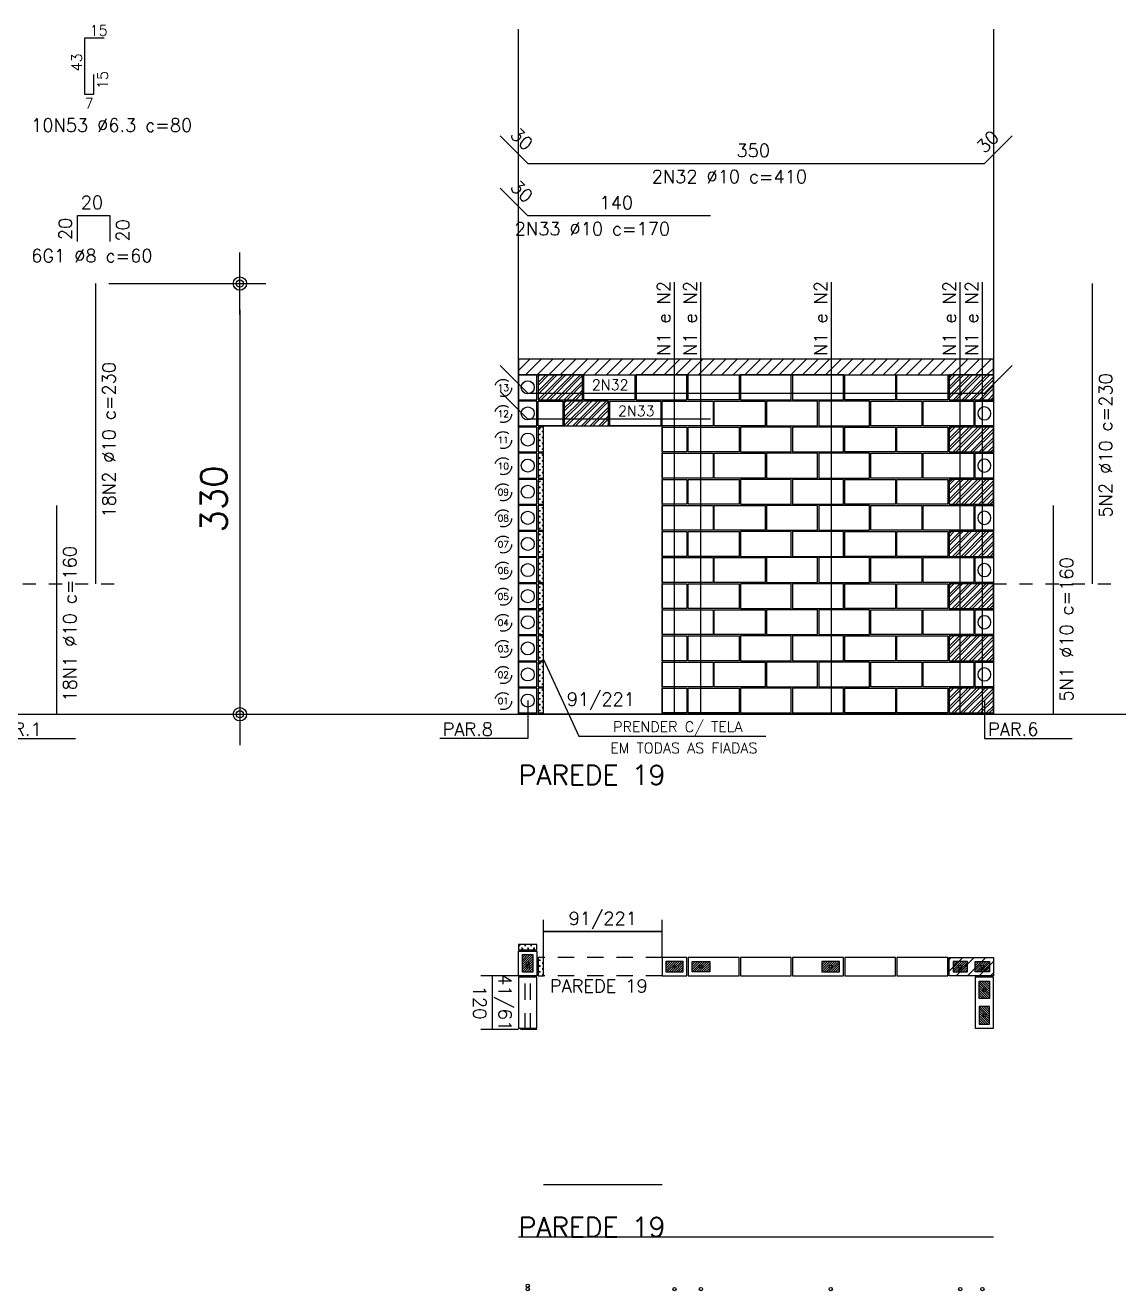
# Model space of a CAD drawing. Extents: x 0 to 187, y -7 to 20.
# Drawn here: x 34.38 to 42.77, y -0.41 to 9.28 of the extents above; entities that cross this region are included whole.
import ezdxf
from ezdxf.enums import TextEntityAlignment as Align

# ---------------------------------------------------------------- set-up
doc = ezdxf.new("R2010")
doc.units = 0
doc.header["$LTSCALE"] = 0.5
doc.header["$MEASUREMENT"] = 0
doc.header["$PDMODE"] = 34
doc.header["$PDSIZE"] = 0.1
doc.linetypes.add('CENTER', pattern=[2, 1.25, -0.25, 0.25, -0.25])
doc.linetypes.add('HIDDEN', pattern=[0.375, 0.25, -0.125])
doc.layers.get('0').update_dxf_attribs({"linetype": 'CONTINUOUS'})
doc.layers.get('DEFPOINTS').update_dxf_attribs({"linetype": 'CONTINUOUS'})
for name, color, linetype in [('AUX00', 7, 'HIDDEN'), ('AUX01', 1, 'CONTINUOUS'), ('B04', 6, 'CONTINUOUS'), ('B19', 3, 'CONTINUOUS'), ('B19C', 126, 'CONTINUOUS'), ('B34', 150, 'CONTINUOUS'), ('B34C', 160, 'CONTINUOUS'), ('B39', 2, 'CONTINUOUS'), ('B39C', 5, 'CONTINUOUS'), ('B90°', 200, 'CONTINUOUS'), ('BLOCO-E', 2, 'CONTINUOUS'), ('BLOCO-I', 3, 'CONTINUOUS'), ('BLOCOS-E', 2, 'CONTINUOUS'), ('BP', 106, 'CONTINUOUS'), ('EIX01', 1, 'CENTER'), ('ESQ01', 5, 'CONTINUOUS'), ('ESQ07', 194, 'CONTINUOUS'), ('ESQUADRIAS', 5, 'HIDDEN'), ('FERRO', 4, 'CONTINUOUS'), ('FERRO_CANALETA', 4, 'CONTINUOUS'), ('FERRO_GROUTE', 4, 'CONTINUOUS'), ('GROUTE', 6, 'CONTINUOUS'), ('GROUTE02', 222, 'CONTINUOUS'), ('H04', 9, 'CONTINUOUS'), ('H34', 9, 'CONTINUOUS'), ('HATCHLAJE', 251, 'HIDDEN'), ('PAR01', 2, 'CONTINUOUS'), ('TXPR', 3, 'CONTINUOUS'), ('TXPR02', 3, 'CONTINUOUS'), ('TXT02', 2, 'CONTINUOUS'), ('TXT05', 4, 'CONTINUOUS'), ('VIG02', 3, 'CONTINUOUS')]:
    doc.layers.add(name, color=color, linetype=linetype)
doc.styles.add('ROMANS', font='romans.shx')
doc.styles.add('SIMPLEX', font='SIMPLEX')
doc.styles.get("Standard").update_dxf_attribs({"font": 'romans.shx'})
doc.dimstyles.get("Standard").update_dxf_attribs({"dimscale": 0, "dimtxt": 0.2, "dimasz": 0.2, "dimexe": 0.18, "dimexo": 0.0625, "dimgap": 0.1, "dimtad": 1, "dimdec": 1, "dimlfac": 100, "dimrnd": 0.5, "dimzin": 13, "dimdsep": 46, "dimtxsty": 'ROMANS', "dimblk1": 'DE2', "dimblk2": 'DE2', "dimsah": 1, "dimcen": 0.1, "dimclrt": 3, "dimadec": 0, "dimazin": 0, "dimtfac": 1, "dimtix": 1, "dimtofl": 0, "dimtmove": 0, "dimatfit": 3, "dimldrblk": 'DE2', "dimfxl": 0, "dimtolj": 1, "dimtzin": 13, "dimarcsym": 0})
doc.dimstyles.new('STR_F100', dxfattribs={"dimtxt": 0.2, "dimasz": 0.2, "dimexe": 0.2, "dimexo": 0.1, "dimgap": 0.1, "dimtad": 1, "dimdec": 1, "dimlfac": 100, "dimrnd": 0.5, "dimdsep": 46, "dimtxsty": 'Standard', "dimblk": 'DE2', "dimcen": 0.2, "dimclrd": 256, "dimclre": 256, "dimclrt": 3, "dimadec": 0, "dimazin": 2, "dimtfac": 1, "dimtdec": 1, "dimtmove": 1, "dimatfit": 3, "dimldrblk": 'NONE', "dimfxl": 0, "dimtolj": 1, "dimtzin": 0, "dimarcsym": 0})
pattern_1 = [(45, (8.82601, 14.647574), (-0.03314893, 0.03314893), []), (45, (8.84811, 14.647574), (-0.03314893, 0.03314893), [])]
pattern_2 = [(315, (17.276015, -41.325366), (0.0088388348, 0.0088388348), [])]
pattern_3 = [(360, (-11.924868, -18.424032), (0.022502239, 0.022502239), [0.01125112, -0.03375336]), (90, (-11.919243, -18.429658), (-0.022502239, 0.022502239), [0.01125112, -0.03375336])]

# ---------------------------------------------------------------- blocks, each defined once
blk = doc.blocks.new('BP')
at = {"layer": 'BP'}
blk.add_lwpolyline([(0, 0), (0.14, 0), (0.14, 0.19), (0, 0.19)], close=True, dxfattribs=at)
blk.add_circle((0.07, 0.095), 0.05, dxfattribs=at)
blk = doc.blocks.new('BE-14X04-VISTA')
at = {"layer": 'H04'}
h = blk.add_hatch(dxfattribs=at)
h.set_pattern_fill('CROSS', color=256, scale=0.090009, style=0)
h.set_pattern_definition([(360, (9.124238, 13.820944), (0.02250224, 0.02250224), [0.01125112, -0.03375336]), (90, (9.129863, 13.815318), (-0.02250224, 0.02250224), [0.01125112, -0.03375336])])
h.paths.add_polyline_path([(-0.04, 0), (0, 0), (0, 0.19), (-0.04, 0.19)])
at = {"layer": 'B04'}
blk.add_lwpolyline([(0, 0), (-0.04, 0), (-0.04, 0.19), (0, 0.19)], close=True, dxfattribs=at)
blk = doc.blocks.new('BE-14X34-VISTA')
at = {"layer": 'H34'}
h = blk.add_hatch(dxfattribs=at)
h.set_pattern_fill('ANSI32', color=256, scale=0.125012, style=0)
h.set_pattern_definition(pattern_1)
h.paths.add_polyline_path([(-0.3399, 0), (0.0001, 0), (0.0001, 0.19), (-0.3399, 0.19)])
at = {"layer": 'B34'}
blk.add_lwpolyline([(-0.34, 0), (0, 0), (0, 0.19), (-0.34, 0.19)], close=True, dxfattribs=at)
blk = doc.blocks.new('BEC-14X34-VISTA')
at = {"layer": 'H34'}
h = blk.add_hatch(dxfattribs=at)
h.set_pattern_fill('ANSI32', color=160, scale=0.125012, style=0)
h.set_pattern_definition(pattern_1)
h.paths.add_polyline_path([(-0.3399, 0), (0.0001, 0), (0.0001, 0.19), (-0.3399, 0.19)])
at = {"layer": 'B34C'}
blk.add_lwpolyline([(-0.34, 0), (0, 0), (0, 0.19), (-0.34, 0.19)], close=True, dxfattribs=at)
blk = doc.blocks.new('*D25')
at = {"layer": 'DEFPOINTS', "color": 0}
for p in [(0.91, 0.34), (0, 0.14), (0.91, 0.14)]:
    blk.add_point(p, dxfattribs=at)
at = {"layer": 'TXT02', "color": 0, "lineweight": -2}
for p, q in [((0, 0.1713), (0, 0.43)), ((0.91, 0.1713), (0.91, 0.43)), ((0, 0.34), (0.91, 0.34))]:
    blk.add_line(p, q, dxfattribs=at)
at = {"layer": 'TXT02', "color": 2, "insert": (0.455, 0.4237), "char_height": 0.1, "attachment_point": 5, "style": 'ROMANS'}
blk.add_mtext('\\A1;91/221', dxfattribs=at)
blk = doc.blocks.new('_None')
blk = doc.blocks.new('*U12')
at = {"layer": 'AUX01'}
for p, q in [((0, 0.41), (0.29, 0.41)), ((0.2, 0.41), (0.2, 0)), ((0, 0), (0.29, 0))]:
    blk.add_line(p, q, dxfattribs=at)
at = {"layer": 'ESQUADRIAS'}
for p, q in [((-0.14, 0.41), (0, 0.41)), ((-0.09, 0.41), (-0.09, 0)), ((-0.05, 0.41), (-0.05, 0)), ((-0.14, 0), (0, 0))]:
    blk.add_line(p, q, dxfattribs=at)
at = {"layer": 'TXT02', "style": 'ROMANS'}
blk.add_attdef('LARG/ALT', text='', height=0.1, rotation=90, dxfattribs=at).set_placement((0.1833, 0.205), align=Align.BOTTOM_CENTER)
blk.add_attdef('PEIT', text='', height=0.1, rotation=90, dxfattribs=at).set_placement((0.2475, 0.205), align=Align.TOP_CENTER)
blk = doc.blocks.new('DE2')
blk.add_line((-1.188, 0), (1.188, 0))
at = {"color": 2}
for radius in [0.256, 0.138]:
    blk.add_circle((0, 0), radius, dxfattribs=at)
blk = doc.blocks.new('*D23')
at = {"layer": 'DEFPOINTS', "color": 0}
for p in [(34.9252, 7.304), (35.1252, 4.004), (36.0285, 4.004)]:
    blk.add_point(p, dxfattribs=at)
at = {"layer": 'ESQ01', "lineweight": -2}
for p, q in [((35.0252, 7.304), (36.2285, 7.304)), ((36.0285, 7.104), (36.0285, 4.204)), ((35.2252, 4.004), (36.2285, 4.004))]:
    blk.add_line(p, q, dxfattribs=at)
at = {"layer": 'ESQ01', "lineweight": -2, "xscale": 0.2, "yscale": 0.2, "zscale": 0.2}
for p, rotation in [((36.0285, 7.304), 90), ((36.0285, 4.004), 270)]:
    blk.add_blockref('DE2', p, dxfattribs=dict(at, rotation=rotation))
at = {"layer": 'ESQ01', "color": 3, "insert": (35.8285, 5.654), "char_height": 0.2, "attachment_point": 5, "rotation": 90}
blk.add_mtext('\\A1;330', dxfattribs=at)
blk = doc.blocks.new('*U24')
at = {"layer": 'AUX01'}
for p, q in [((0, 0.14), (0, 0.43)), ((0.91, 0.14), (0.91, 0.43)), ((0.91, 0.34), (0, 0.34))]:
    blk.add_line(p, q, dxfattribs=at)
at = {"layer": 'ESQUADRIAS'}
for p, q in [((0.91, 0.14), (0, 0.14)), ((0.91, 0), (0, 0))]:
    blk.add_line(p, q, dxfattribs=at)
at = {"layer": 'TXT02', "color": 1}
dim = blk.add_linear_dim(base=(0.91, 0.34), p1=(0, 0.14), p2=(0.91, 0.14), text='<>/221', dimstyle='Standard', override={"dimscale": 0.5, "dimgap": 0.015, "dimtad": 1, "dimjust": 0, "dimdec": 0, "dimrnd": 0.5, "dimblk1": 'None', "dimblk2": 'None', "dimclrt": 2, "dimtofl": 1}, dxfattribs=at)
dim.commit()
dim.dimension.update_dxf_attribs({"geometry": '*D25', "text_midpoint": (0.455, 0.4237)})

msp = doc.modelspace()

# ---------------------------------------------------------------- hatches: boundary and pattern name
at = {"layer": 'AUX00'}
h = msp.add_hatch(dxfattribs=at)
h.set_pattern_fill('ANSI31', scale=0.1, style=0)
h.set_pattern_definition([(45, (18.016212, -41.074165), (-0.0088388348, 0.0088388348), [])])
h.paths.add_polyline_path([(38.2752, 2.0275), (38.1952, 2.0275), (38.1952, 2.1625), (38.2752, 2.1625)])
h = msp.add_hatch(dxfattribs=at)
h.set_pattern_fill('ANSI31', scale=0.1, style=0)
h.set_pattern_definition([(45, (78.33052, -6.829237), (-0.0088388348, 0.0088388348), [])])
h.paths.add_polyline_path([(39.2927, 2.11), (39.2927, 2.03), (39.4277, 2.03), (39.4277, 2.11)])
h = msp.add_hatch(dxfattribs=at)
h.set_pattern_fill('ANSI31', scale=0.1, style=0)
h.set_pattern_definition([(45, (82.78052, -22.389236), (-0.0088388348, 0.0088388348), [])])
h.paths.add_polyline_path([(39.6302, 2.11), (39.6302, 2.03), (39.4952, 2.03), (39.4952, 2.11)])
h = msp.add_hatch(dxfattribs=at)
h.set_pattern_fill('ANSI31', scale=0.1, style=0)
h.set_pattern_definition([(45, (83.58052, -22.389236), (-0.0088388348, 0.0088388348), [])])
h.paths.add_polyline_path([(40.4902, 2.11), (40.4902, 2.03), (40.6252, 2.03), (40.6252, 2.11)])
h = msp.add_hatch(dxfattribs=at)
h.set_pattern_fill('ANSI31', scale=0.1, angle=-90, style=0)
h.set_pattern_definition([(45, (65.397098, 1.639082), (-0.008838835, 0.008838835), [])])
h.paths.add_polyline_path([(41.4952, 2.03), (41.4952, 2.11), (41.6052, 2.11), (41.6052, 2.03)])
h = msp.add_hatch(dxfattribs=at)
h.set_pattern_fill('ANSI31', scale=0.1, angle=-90, style=0)
h.set_pattern_definition([(45, (65.567098, 1.639082), (-0.008838835, 0.008838835), [])])
h.paths.add_polyline_path([(41.6652, 2.03), (41.6652, 2.11), (41.7752, 2.11), (41.7752, 2.03)])
h = msp.add_hatch(dxfattribs=at)
h.set_pattern_fill('ANSI31', scale=0.1, angle=-90, style=0)
h.set_pattern_definition(pattern_2)
h.paths.add_polyline_path([(41.6952, 1.825), (41.6952, 1.96), (41.7752, 1.96), (41.7752, 1.825)])
h = msp.add_hatch(dxfattribs=at)
h.set_pattern_fill('ANSI31', scale=0.1, angle=-90, style=0)
h.set_pattern_definition(pattern_2)
h.paths.add_polyline_path([(41.7752, 1.765), (41.6952, 1.765), (41.6952, 1.63), (41.7752, 1.63)])
at = {"layer": 'B34'}
h = msp.add_hatch(dxfattribs=at)
h.set_pattern_fill('ANSI31', scale=0.5, style=0)
h.set_pattern_definition([(45, (65.2571, 1.60908), (-0.04419417, 0.04419417), [])])
h.paths.add_polyline_path([(41.8052, 2), (41.4652, 2), (41.4652, 2.14), (41.8052, 2.14)])
at = {"layer": 'H04'}
h = msp.add_hatch(dxfattribs=at)
h.set_pattern_fill('CROSS', color=256, scale=0.090009, style=0)
h.set_pattern_definition(pattern_3)
h.paths.add_polyline_path([(38.1652, 2.2), (38.1652, 2.24), (38.3052, 2.24), (38.3052, 2.2)])
h = msp.add_hatch(dxfattribs=at)
h.set_pattern_fill('CROSS', color=256, scale=0.090009, style=0)
h.set_pattern_definition(pattern_3)
h.paths.add_polyline_path([(38.3552, 2), (38.3152, 2), (38.3152, 2.14), (38.3552, 2.14)])
at = {"layer": 'HATCHLAJE'}
h = msp.add_hatch(dxfattribs=at)
h.set_pattern_fill('ANSI31', color=256, scale=0.5)
h.set_pattern_definition([(45, (30.4152, 2.423955), (-0.04419417, 0.04419417), [])])
h.paths.add_polyline_path([(41.8052, 6.724), (38.1652, 6.724), (38.1652, 6.604), (41.8052, 6.604)])

# ---------------------------------------------------------------- linework, layer by layer
msp.add_xline((74.1389, 4.004), (1, 0))
at = {"layer": 'AUX00'}
for centre in [(38.0468, 6.5046), (38.0468, 6.3046), (38.0468, 6.1046), (38.0468, 5.9046), (38.0468, 5.7046), (38.0468, 5.5046), (38.0468, 5.3046), (38.0468, 5.1046), (38.0468, 4.9046), (38.0468, 4.7046), (38.0468, 4.5046), (38.0468, 4.3046), (38.0468, 4.1046)]:
    msp.add_circle(centre, 0.065, dxfattribs=at)
at = {"layer": 'AUX01'}
for points in [[(41.8052, 9.254), (41.8052, 4.004), (38.1652, 4.004), (38.1652, 9.254)], [(38.3552, 4.004), (38.3552, 6.214), (39.2654, 6.214), (39.2654, 4.004)], [(34.0952, 4.109), (34.0952, 3.8182), (34.7688, 3.8182)], [(38.2352, 4.109), (38.2352, 3.8182), (37.5616, 3.8182)], [(41.7352, 4.109), (41.7352, 3.8182), (42.4088, 3.8182)]]:
    msp.add_lwpolyline(points, dxfattribs=at)
at = {"layer": 'AUX01', "elevation": 0}
msp.add_lwpolyline([(38.3552, 4.424), (38.6262, 3.8355), (40.0594, 3.8355)], dxfattribs=at)
at = {"layer": 'B04'}
for points in [[(38.1652, 2.24), (38.1652, 2.2), (38.3052, 2.2), (38.3052, 2.24)], [(38.3152, 2), (38.3552, 2), (38.3552, 2.14), (38.3152, 2.14)]]:
    msp.add_lwpolyline(points, close=True, dxfattribs=at)
at = {"layer": 'B19'}
for points in [[(39.2654, 6.204), (39.4554, 6.204), (39.4554, 6.014), (39.2654, 6.014)], [(39.2654, 5.804), (39.4554, 5.804), (39.4554, 5.614), (39.2654, 5.614)], [(39.2654, 5.404), (39.4554, 5.404), (39.4554, 5.214), (39.2654, 5.214)], [(39.2654, 5.004), (39.4554, 5.004), (39.4554, 4.814), (39.2654, 4.814)], [(39.2654, 4.604), (39.4554, 4.604), (39.4554, 4.414), (39.2654, 4.414)], [(39.2654, 4.204), (39.4554, 4.204), (39.4554, 4.014), (39.2654, 4.014)]]:
    msp.add_lwpolyline(points, close=True, dxfattribs=at)
at = {"layer": 'B19C'}
msp.add_lwpolyline([(38.3154, 6.404), (38.5054, 6.404), (38.5054, 6.214), (38.3154, 6.214)], close=True, dxfattribs=at)
at = {"layer": 'B39'}
for points in [[(40.0554, 6.404), (40.0554, 6.214), (39.6654, 6.214), (39.6654, 6.404)], [(40.0654, 6.404), (40.0654, 6.214), (40.4554, 6.214), (40.4554, 6.404)], [(40.4654, 6.404), (40.4654, 6.214), (40.8554, 6.214), (40.8554, 6.404)], [(41.2554, 6.404), (41.2554, 6.214), (40.8654, 6.214), (40.8654, 6.404)], [(41.6554, 6.404), (41.6554, 6.214), (41.2654, 6.214), (41.2654, 6.404)], [(39.8554, 6.204), (39.8554, 6.014), (39.4654, 6.014), (39.4654, 6.204)], [(39.8654, 6.204), (39.8654, 6.014), (40.2554, 6.014), (40.2554, 6.204)], [(40.2654, 6.204), (40.2654, 6.014), (40.6554, 6.014), (40.6554, 6.204)], [(41.0554, 6.204), (41.0554, 6.014), (40.6654, 6.014), (40.6654, 6.204)], [(41.4554, 6.204), (41.4554, 6.014), (41.0654, 6.014), (41.0654, 6.204)], [(39.6554, 6.004), (39.6554, 5.814), (39.2654, 5.814), (39.2654, 6.004)], [(40.0554, 6.004), (40.0554, 5.814), (39.6654, 5.814), (39.6654, 6.004)], [(40.0654, 6.004), (40.0654, 5.814), (40.4554, 5.814), (40.4554, 6.004)], [(40.4654, 6.004), (40.4654, 5.814), (40.8554, 5.814), (40.8554, 6.004)], [(41.2554, 6.004), (41.2554, 5.814), (40.8654, 5.814), (40.8654, 6.004)], [(41.6554, 6.004), (41.6554, 5.814), (41.2654, 5.814), (41.2654, 6.004)], [(39.8554, 5.804), (39.8554, 5.614), (39.4654, 5.614), (39.4654, 5.804)], [(39.8654, 5.804), (39.8654, 5.614), (40.2554, 5.614), (40.2554, 5.804)], [(40.2654, 5.804), (40.2654, 5.614), (40.6554, 5.614), (40.6554, 5.804)], [(41.0554, 5.804), (41.0554, 5.614), (40.6654, 5.614), (40.6654, 5.804)], [(41.4554, 5.804), (41.4554, 5.614), (41.0654, 5.614), (41.0654, 5.804)], [(39.6554, 5.604), (39.6554, 5.414), (39.2654, 5.414), (39.2654, 5.604)], [(40.0554, 5.604), (40.0554, 5.414), (39.6654, 5.414), (39.6654, 5.604)], [(40.0654, 5.604), (40.0654, 5.414), (40.4554, 5.414), (40.4554, 5.604)], [(40.4654, 5.604), (40.4654, 5.414), (40.8554, 5.414), (40.8554, 5.604)], [(41.2554, 5.604), (41.2554, 5.414), (40.8654, 5.414), (40.8654, 5.604)], [(41.6554, 5.604), (41.6554, 5.414), (41.2654, 5.414), (41.2654, 5.604)], [(39.8554, 5.404), (39.8554, 5.214), (39.4654, 5.214), (39.4654, 5.404)], [(39.8654, 5.404), (39.8654, 5.214), (40.2554, 5.214), (40.2554, 5.404)], [(40.2654, 5.404), (40.2654, 5.214), (40.6554, 5.214), (40.6554, 5.404)], [(41.0554, 5.404), (41.0554, 5.214), (40.6654, 5.214), (40.6654, 5.404)], [(41.4554, 5.404), (41.4554, 5.214), (41.0654, 5.214), (41.0654, 5.404)], [(39.6554, 5.204), (39.6554, 5.014), (39.2654, 5.014), (39.2654, 5.204)], [(40.0554, 5.204), (40.0554, 5.014), (39.6654, 5.014), (39.6654, 5.204)], [(40.0654, 5.204), (40.0654, 5.014), (40.4554, 5.014), (40.4554, 5.204)], [(40.4654, 5.204), (40.4654, 5.014), (40.8554, 5.014), (40.8554, 5.204)], [(41.2554, 5.204), (41.2554, 5.014), (40.8654, 5.014), (40.8654, 5.204)], [(41.6554, 5.204), (41.6554, 5.014), (41.2654, 5.014), (41.2654, 5.204)], [(39.8554, 5.004), (39.8554, 4.814), (39.4654, 4.814), (39.4654, 5.004)], [(39.8654, 5.004), (39.8654, 4.814), (40.2554, 4.814), (40.2554, 5.004)], [(40.2654, 5.004), (40.2654, 4.814), (40.6554, 4.814), (40.6554, 5.004)], [(41.0554, 5.004), (41.0554, 4.814), (40.6654, 4.814), (40.6654, 5.004)], [(41.4554, 5.004), (41.4554, 4.814), (41.0654, 4.814), (41.0654, 5.004)], [(39.6554, 4.804), (39.6554, 4.614), (39.2654, 4.614), (39.2654, 4.804)], [(40.0554, 4.804), (40.0554, 4.614), (39.6654, 4.614), (39.6654, 4.804)], [(40.0654, 4.804), (40.0654, 4.614), (40.4554, 4.614), (40.4554, 4.804)], [(40.4654, 4.804), (40.4654, 4.614), (40.8554, 4.614), (40.8554, 4.804)], [(41.2554, 4.804), (41.2554, 4.614), (40.8654, 4.614), (40.8654, 4.804)], [(41.6554, 4.804), (41.6554, 4.614), (41.2654, 4.614), (41.2654, 4.804)], [(39.8554, 4.604), (39.8554, 4.414), (39.4654, 4.414), (39.4654, 4.604)], [(39.8654, 4.604), (39.8654, 4.414), (40.2554, 4.414), (40.2554, 4.604)], [(40.2654, 4.604), (40.2654, 4.414), (40.6554, 4.414), (40.6554, 4.604)], [(41.0554, 4.604), (41.0554, 4.414), (40.6654, 4.414), (40.6654, 4.604)], [(41.4554, 4.604), (41.4554, 4.414), (41.0654, 4.414), (41.0654, 4.604)], [(39.6554, 4.404), (39.6554, 4.214), (39.2654, 4.214), (39.2654, 4.404)], [(40.0554, 4.404), (40.0554, 4.214), (39.6654, 4.214), (39.6654, 4.404)], [(40.0654, 4.404), (40.0654, 4.214), (40.4554, 4.214), (40.4554, 4.404)], [(40.4654, 4.404), (40.4654, 4.214), (40.8554, 4.214), (40.8554, 4.404)], [(41.2554, 4.404), (41.2554, 4.214), (40.8654, 4.214), (40.8654, 4.404)], [(41.6554, 4.404), (41.6554, 4.214), (41.2654, 4.214), (41.2654, 4.404)], [(39.8554, 4.204), (39.8554, 4.014), (39.4654, 4.014), (39.4654, 4.204)], [(39.8654, 4.204), (39.8654, 4.014), (40.2554, 4.014), (40.2554, 4.204)], [(40.2654, 4.204), (40.2654, 4.014), (40.6554, 4.014), (40.6554, 4.204)], [(41.0554, 4.204), (41.0554, 4.014), (40.6654, 4.014), (40.6654, 4.204)], [(41.4554, 4.204), (41.4554, 4.014), (41.0654, 4.014), (41.0654, 4.204)]]:
    msp.add_lwpolyline(points, close=True, dxfattribs=at)
at = {"layer": 'B39C'}
for points in [[(39.0554, 6.604), (39.0554, 6.414), (38.6654, 6.414), (38.6654, 6.604)], [(39.0654, 6.604), (39.0654, 6.414), (39.4554, 6.414), (39.4554, 6.604)], [(39.8554, 6.604), (39.8554, 6.414), (39.4654, 6.414), (39.4654, 6.604)], [(39.8654, 6.604), (39.8654, 6.414), (40.2554, 6.414), (40.2554, 6.604)], [(40.2654, 6.604), (40.2654, 6.414), (40.6554, 6.414), (40.6554, 6.604)], [(41.0554, 6.604), (41.0554, 6.414), (40.6654, 6.414), (40.6654, 6.604)], [(41.4554, 6.604), (41.4554, 6.414), (41.0654, 6.414), (41.0654, 6.604)], [(39.2554, 6.404), (39.2554, 6.214), (38.8654, 6.214), (38.8654, 6.404)], [(39.6554, 6.404), (39.6554, 6.214), (39.2654, 6.214), (39.2654, 6.404)]]:
    msp.add_lwpolyline(points, close=True, dxfattribs=at)
at = {"layer": 'BLOCO-E'}
msp.add_lwpolyline([(41.8052, 2), (41.4652, 2), (41.4652, 2.14), (41.8052, 2.14)], close=True, dxfattribs=at)
at = {"layer": 'BLOCO-I'}
for points in [[(38.2752, 2.0275), (38.1952, 2.0275), (38.1952, 2.1625), (38.2752, 2.1625)], [(39.2927, 2.11), (39.2927, 2.03), (39.4277, 2.03), (39.4277, 2.11)]]:
    msp.add_lwpolyline(points, close=True, dxfattribs=at)
at = {"layer": 'BLOCO-I', "color": 3}
for points in [[(39.6302, 2.11), (39.6302, 2.03), (39.4952, 2.03), (39.4952, 2.11)], [(40.4902, 2.11), (40.4902, 2.03), (40.6252, 2.03), (40.6252, 2.11)], [(41.6052, 2.03), (41.6052, 2.11), (41.4952, 2.11), (41.4952, 2.03)], [(41.6652, 2.03), (41.6652, 2.11), (41.7752, 2.11), (41.7752, 2.03)], [(41.6952, 1.825), (41.6952, 1.96), (41.7752, 1.96), (41.7752, 1.825)], [(41.7752, 1.765), (41.6952, 1.765), (41.6952, 1.63), (41.7752, 1.63)]]:
    msp.add_lwpolyline(points, close=True, dxfattribs=at)
at = {"layer": 'BLOCOS-E', "color": 3}
for points in [[(38.1652, 2), (38.1652, 2.19), (38.3052, 2.19), (38.3052, 2)], [(39.2652, 2), (39.4552, 2), (39.4552, 2.14), (39.2652, 2.14)]]:
    msp.add_lwpolyline(points, close=True, dxfattribs=at)
at = {"layer": 'BLOCOS-E'}
for points in [[(39.4652, 2), (39.8552, 2), (39.8552, 2.14), (39.4652, 2.14)], [(39.8652, 2), (40.2552, 2), (40.2552, 2.14), (39.8652, 2.14)], [(40.2652, 2), (40.6552, 2), (40.6552, 2.14), (40.2652, 2.14)], [(40.6652, 2), (41.0552, 2), (41.0552, 2.14), (40.6652, 2.14)], [(41.0652, 2), (41.4552, 2), (41.4552, 2.14), (41.0652, 2.14)], [(38.1652, 1.99), (38.1652, 1.6), (38.3052, 1.6), (38.3052, 1.99)], [(41.6652, 1.99), (41.6652, 1.6), (41.8052, 1.6), (41.8052, 1.99)]]:
    msp.add_lwpolyline(points, close=True, dxfattribs=at)
at = {"layer": 'EIX01', "linetype": 'HIDDEN', "ltscale": 0.5}
for p, q in [((34.1652, 5.004), (35.1252, 5.004)), ((41.8052, 5.004), (42.7652, 5.004)), ((34.1652, 4.004), (35.1252, 4.004)), ((41.8052, 4.004), (42.7652, 4.004))]:
    msp.add_line(p, q, dxfattribs=at)
at = {"layer": 'ESQ07'}
msp.add_line((38.3552, 0.4), (39.2654, 0.4), dxfattribs=at)
at = {"layer": 'FERRO'}
for points in [[(34.9879, 9.1846), (34.8379, 9.1846), (34.8379, 8.7546), (34.9079, 8.7546), (34.9079, 8.9061)], [(34.7829, 7.6257), (34.7829, 7.8257), (35.0329, 7.8257), (35.0329, 7.6257)]]:
    msp.add_lwpolyline(points, dxfattribs=at)
at = {"layer": 'FERRO_CANALETA'}
for points in [[(38.0231, 8.4361), (38.2352, 8.224), (41.7352, 8.224), (41.9473, 8.4361)], [(39.6352, 7.824), (38.2352, 7.824), (38.0231, 8.0361)], [(38.0231, 6.6761), (38.2352, 6.464), (41.7352, 6.464), (41.9473, 6.6761)], [(39.6352, 6.264), (38.2352, 6.264), (38.0231, 6.4761)]]:
    msp.add_lwpolyline(points, dxfattribs=at)
at = {"layer": 'FERRO_GROUTE'}
for p, q in [((34.9252, 5.004), (34.9252, 7.304)), ((39.3602, 4.004), (39.3602, 7.314)), ((39.5627, 4.004), (39.5627, 7.314)), ((40.5627, 4.004), (40.5627, 7.314)), ((41.5502, 4.004), (41.5502, 7.314)), ((41.7202, 4.004), (41.7202, 7.314)), ((42.5652, 5.004), (42.5652, 7.304)), ((34.6252, 4.004), (34.6252, 5.604)), ((42.2652, 4.004), (42.2652, 5.604))]:
    msp.add_line(p, q, dxfattribs=at)
at = {"layer": 'GROUTE', "color": 6}
for centre in [(38.2352, 2.095), (41.5502, 2.07), (41.7202, 2.07), (41.7352, 1.8925), (41.7352, 1.6975)]:
    msp.add_circle(centre, 0.0125, dxfattribs=at)
at = {"layer": 'GROUTE'}
for centre in [(38.2352, 2.07), (39.3602, 2.07), (39.5627, 2.07), (40.5577, 2.07), (41.5502, 2.045), (41.7202, 2.045)]:
    msp.add_circle(centre, 0.0125, dxfattribs=at)
at = {"layer": 'GROUTE02'}
for centre in [(38.2352, -0.375), (38.2352, -0.4), (39.3602, -0.4), (39.5627, -0.4), (40.5577, -0.4), (41.5502, -0.4), (41.7202, -0.4)]:
    msp.add_circle(centre, 0.0125, dxfattribs=at)
at = {"layer": 'PAR01'}
msp.add_line((38.1652, 0), (41.8052, 0), dxfattribs=at)
at = {"layer": 'VIG02'}
msp.add_lwpolyline([(41.8052, 6.724), (38.1652, 6.724), (38.1652, 6.604), (41.8052, 6.604)], close=True, dxfattribs=at)

# ---------------------------------------------------------------- block references
at = {"layer": 'B04', "xscale": -1}
for p in [(38.3152, 6.014), (38.3152, 5.814), (38.3152, 5.614), (38.3152, 5.414), (38.3152, 5.214), (38.3152, 5.014), (38.3152, 4.814), (38.3152, 4.614), (38.3152, 4.414), (38.3152, 4.214), (38.3152, 4.014)]:
    msp.add_blockref('BE-14X04-VISTA', p, dxfattribs=at)
at = {"layer": 'B34'}
for p in [(41.8052, 6.014), (41.8052, 5.614), (41.8052, 5.214), (41.8052, 4.814), (41.8052, 4.414), (41.8052, 4.014)]:
    msp.add_blockref('BE-14X34-VISTA', p, dxfattribs=at)
at = {"layer": 'B34C'}
for p in [(38.6554, 6.414), (41.8052, 6.414), (38.8554, 6.214)]:
    msp.add_blockref('BEC-14X34-VISTA', p, dxfattribs=at)
at = {"layer": 'B90°'}
for p in [(38.1652, 6.414), (38.1652, 6.214), (38.1652, 6.014), (38.1652, 5.814), (38.1652, 5.614), (38.1652, 5.414), (38.1652, 5.214), (38.1652, 5.014), (38.1652, 4.814), (38.1652, 4.614), (38.1652, 4.414), (38.1652, 4.214), (38.1652, 4.014)]:
    msp.add_blockref('BP', p, dxfattribs=at)
at = {"layer": 'B90°', "xscale": -1}
for p in [(41.8052, 6.214), (41.8052, 5.814), (41.8052, 5.414), (41.8052, 5.014), (41.8052, 4.614), (41.8052, 4.214)]:
    msp.add_blockref('BP', p, dxfattribs=at)
at = {"layer": 'BLOCO-E'}
msp.add_blockref('*U24', (38.3552, 2), dxfattribs=at)
at = {"layer": 'TXPR', "rotation": 180}
msp.add_blockref('*U12', (38.1652, 2), dxfattribs=at).add_auto_attribs({'PEIT': '120', 'LARG/ALT': '41/61'})

# ---------------------------------------------------------------- texts
at = {"layer": 'AUX00', "color": 2, "style": 'SIMPLEX'}
for s, p in [('13', (38.0046, 6.4809)), ('12', (38.0046, 6.2809)), ('11', (38.0046, 6.0809)), ('10', (38.0046, 5.8809)), ('09', (38.0046, 5.6809)), ('08', (38.0046, 5.4809)), ('07', (38.0046, 5.2809)), ('06', (38.0046, 5.0809)), ('05', (38.0046, 4.8809)), ('04', (38.0046, 4.6809)), ('03', (38.0046, 4.4809)), ('02', (38.0046, 4.2809)), ('01', (38.0046, 4.0809))]:
    msp.add_text(s, height=0.05, rotation=360, dxfattribs=at).set_placement(p)
at = {"layer": 'TXPR02', "style": 'SIMPLEX'}
msp.add_text('PAREDE 19', height=0.1, rotation=360, dxfattribs=at).set_placement((38.4043, 1.8722))
at = {"layer": 'TXT02', "style": 'SIMPLEX'}
for s, height, p in [('15', 0.08, (34.8777, 9.203)), ('7', 0.08, (34.8392, 8.6443)), ('10N53 %%C6.3 c=80', 0.1, (34.4288, 8.4678)), ('350', 0.1, (39.8352, 8.274)), ('2N32 %%C10 c=410', 0.1, (39.1852, 8.074)), ('20', 0.1, (34.8087, 7.8756)), ('140', 0.1, (38.7852, 7.874)), ('2N33 %%C10 c=170', 0.1, (38.1352, 7.674)), ('6G1 %%C8 c=60', 0.1, (34.4288, 7.4678)), ('2N32', 0.08, (38.7268, 6.4883)), ('2N33', 0.08, (38.9268, 6.2883)), ('91/221', 0.1, (38.5343, 4.0698))]:
    msp.add_text(s, height=height, dxfattribs=at).set_placement(p)
for s, height, rotation, p in [('43', 0.08, 90, (34.8181, 8.9299)), ('15', 0.08, 90, (35.0171, 8.7952)), ('30', 0.1, 314.99949, (38.0938, 8.4361)), ('30', 0.1, 44.99845, (41.7352, 8.2947)), ('30', 0.1, 314.99949, (38.0938, 8.0361)), ('20', 0.1, 90, (34.7408, 7.6367)), ('20', 0.1, 90, (35.1811, 7.6255)), ('N1 e N2', 0.1, 90, (39.3279, 6.7503)), ('N1 e N2', 0.1, 90, (39.5304, 6.7503)), ('N1 e N2', 0.1, 90, (40.5304, 6.7503)), ('N1 e N2', 0.1, 90, (41.5179, 6.7503)), ('N1 e N2', 0.1, 90, (41.6879, 6.7503)), ('18N2 %%C10 c=230', 0.1, 90, (35.0752, 5.5116)), ('5N2 %%C10 c=230', 0.1, 90, (42.7152, 5.5116)), ('18N1 %%C10 c=160', 0.1, 90, (34.7752, 4.1017)), ('5N1 %%C10 c=160', 0.1, 90, (42.4152, 4.1017)), ('PAR.1', 0.1, 0, (34.1239, 3.8396)), ('PAR.8', 0.1, 360, (37.5827, 3.8396)), ('PRENDER C/ TELA', 0.08, 0, (38.8902, 3.8683, 0)), ('PAR.6', 0.1, 0, (41.7639, 3.8396)), ('EM TODAS AS FIADAS', 0.08, 0, (38.8674, 3.706, 0))]:
    msp.add_text(s, height=height, rotation=rotation, dxfattribs=at).set_placement(p)
at = {"layer": 'TXT05', "style": 'SIMPLEX'}
for p in [(38.1652, 3.464), (38.1652, 0)]:
    msp.add_text('PAREDE 19', height=0.15, dxfattribs=at).set_placement(p)

# ---------------------------------------------------------------- dimensions: what is measured, and where the dimension line sits
at = {"layer": 'ESQ01'}
dim = msp.add_linear_dim(base=(36.0285, 4.004), p1=(34.9252, 7.304), p2=(35.1252, 4.004), angle=90, dimstyle='STR_F100', dxfattribs=at)
dim.commit()
dim.dimension.update_dxf_attribs({"geometry": '*D23', "text_midpoint": (35.8285, 5.654)})

doc.saveas('drawing.dxf')
